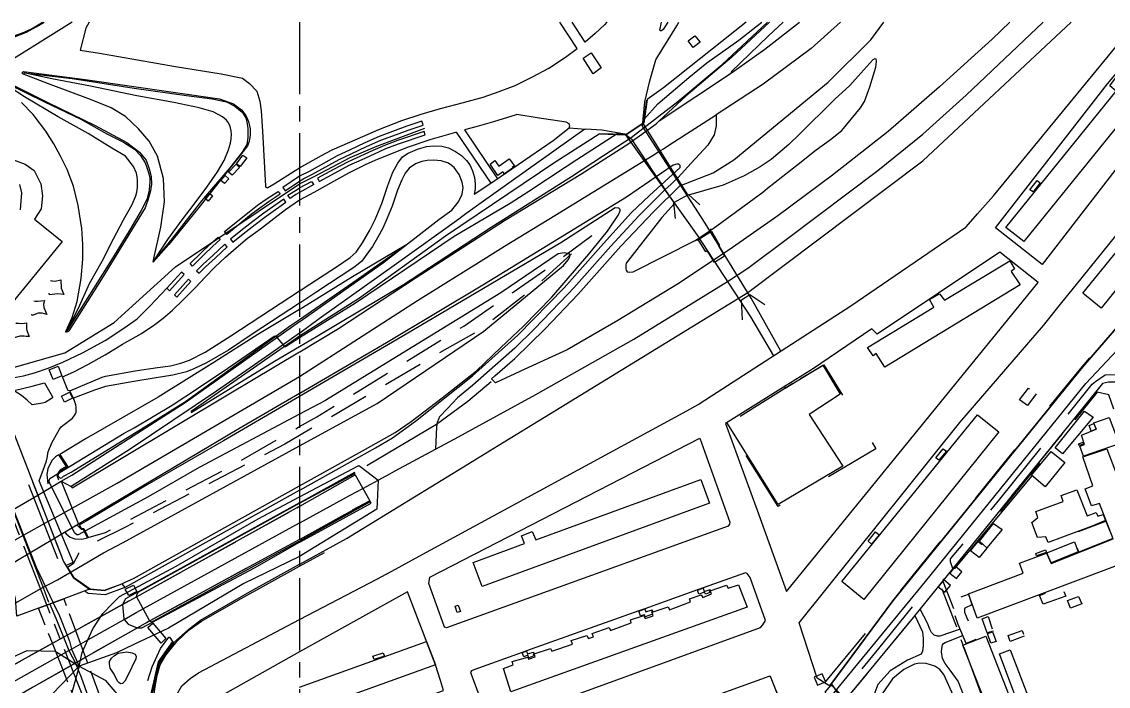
# Model space of a CAD drawing. Header units: millimetres. Extents: x 198785 to 203305, y 542885 to 545889.
# Drawn here: x 199872.5 to 200370.9, y 545580.9 to 545885.5 of the extents above; entities that cross this region are included whole.
import ezdxf

# ---------------------------------------------------------------- set-up
doc = ezdxf.new("R2010")
doc.units = ezdxf.units.MM
for name, pattern in [('FENCE_25K', [54.3, 28.7, -9.2, -16.4]), ('HIDDEN_BULD_25K', [28.8, 18.4, -10.4]), ('HIDDEN_EMBANKMENT_25K', [28.8, 18.4, -10.4]), ('HIDDEN_EMD_25K', [50.97, 33.12, -5.36, 7.13, -5.36]), ('HIDDEN_IN_25K', [56.5, 36.5, -20]), ('HIDDEN_RODWAY_25K', [28, 24, -4])]:
    doc.linetypes.add(name, pattern=pattern)
for name, color, linetype in [('A0013114', 253, 'Continuous'), ('A0013118', 253, 'Continuous'), ('A0023214', 253, 'Continuous'), ('A0033324', 253, 'Continuous'), ('A0033327', 253, 'Continuous'), ('A0043325', 253, 'Continuous'), ('A0053326', 253, 'Continuous'), ('A0073340', 253, 'Continuous'), ('A0093352', 253, 'Continuous'), ('B0014111', 253, 'Continuous'), ('B0014115', 253, 'Continuous'), ('B0014116', 253, 'Continuous'), ('B0014118', 253, 'Continuous'), ('B0024120', 253, 'Continuous'), ('B0024127', 253, 'Continuous'), ('C0052211', 253, 'Continuous'), ('C0052212', 253, 'Continuous'), ('C0076117', 253, 'Continuous'), ('C0523121', 253, 'Continuous'), ('F0017111', 253, 'Continuous'), ('F0037221', 253, 'Continuous'), ('F0037223', 253, 'Continuous'), ('F0047224', 253, 'Continuous'), ('F0047225', 253, 'Continuous'), ('G0018117', 253, 'Continuous')]:
    doc.layers.add(name, color=color, linetype=linetype)

msp = doc.modelspace()

# ---------------------------------------------------------------- linework, layer by layer
at = {"layer": 'A0013114'}
for points in [[(199795.88, 545885.31), (199828.89, 545799.52), (199879.85, 545668.5)], [(200000.01, 545636.83), (200021.49, 545648.64), (200045.14, 545663.11), (200075.12, 545681.46), (200091, 545691.18), (200115.12, 545705.94), (200205.51, 545761.4), (200285.78, 545821.77), (200353.92, 545885.31)], [(200000.01, 545734.2), (200017.86, 545744.83), (200053.03, 545767.98), (200094.01, 545794.32), (200128.94, 545815.59), (200151.05, 545829.66), (200163.45, 545838.66), (200164.9, 545840), (200198.14, 545862.11), (200213.3, 545872.92), (200229.32, 545885.31)], [(200325.67, 545885.31), (200317.64, 545877.48), (200293.42, 545855.56), (200269.86, 545835.12), (200244.37, 545815.13), (200219.36, 545796.53), (200197.04, 545780.86), (200173.34, 545765.22), (200145.95, 545748.55), (200122.66, 545735.14), (200103.25, 545726.27), (200089.9, 545719.91), (200087.92, 545721.71), (200089.59, 545723.15), (200098.71, 545731.12), (200112.55, 545744.75), (200127.71, 545760.53), (200147.27, 545782.55), (200162.38, 545798.5), (200174.33, 545810.26), (200189.6, 545816.14), (200199.16, 545822.15), (200242.44, 545857.72), (200261.97, 545877.19), (200267.86, 545885.31)], [(200443.87, 545830.55), (200431.25, 545814.87), (200401.71, 545778.43), (200397.49, 545773.22), (200374.71, 545745.12), (200358.98, 545727.18), (200323.4, 545683.3), (200272.11, 545619.96), (200243.6, 545581.69), (200242.75, 545581.24)], [(200000.01, 545670.74), (200027.15, 545685.84), (200034.76, 545690.22), (200042.65, 545694.75), (200053.18, 545702.34), (200079.33, 545723.11), (200100.03, 545741.85), (200121.25, 545763.43), (200139.35, 545783.83), (200152.2, 545798.06), (200160.4, 545805.85), (200174.56, 545818.6), (200174.48, 545819.52), (200173.94, 545820.18), (200172.98, 545820.21), (200171.35, 545819.67), (200149.89, 545805.01), (200084.83, 545765.18), (200039.86, 545738.31), (200000.01, 545715.11)], [(199879.85, 545668.5), (199890.67, 545674.81), (199895.15, 545672.43), (199895.72, 545671.76), (199966.87, 545714.49), (200000, 545734.2)], [(200000, 545734.2), (200000.01, 545734.2)], [(200371, 545720.22), (200368.3, 545719.62), (200332.72, 545675.74), (200281.39, 545612.36), (200250.33, 545574.81), (200249.74, 545572.69), (200253.35, 545563.23), (200254.25, 545560.87), (200256.17, 545555.85), (200266.14, 545529.72), (200292.35, 545458.7), (200295.53, 545450.68), (200305.68, 545445.87), (200306.41, 545445.66), (200355.5, 545464.63), (200362.59, 545470.49), (200363.57, 545471.62), (200366.22, 545477.53), (200366.87, 545478.97), (200369.57, 545485.36), (200371.12, 545489.03)], [(200000, 545715.11), (199972.13, 545698.86), (199887.57, 545648.65)], [(200000.01, 545715.11), (200000, 545715.11)], [(200000.01, 545663.39), (200025.51, 545677.78), (200025.14, 545678.85), (200000.01, 545664.95)], [(199857.18, 545655.29), (199879.85, 545668.5)], [(199879.85, 545668.5), (199887.57, 545648.65)], [(199887.57, 545648.65), (199891.71, 545638.01), (199896.13, 545630.68), (199903.69, 545625.33), (199910.46, 545624.78), (199918.41, 545627.75), (199919.81, 545626.15), (200000, 545670.74)], [(200000, 545670.74), (200000.01, 545670.74)], [(200000, 545664.95), (199920.1, 545620.88), (199918.82, 545618.41)], [(199918.82, 545618.41), (199925.2, 545621.93), (200000, 545663.39)], [(200000.01, 545664.95), (200000, 545664.95)], [(200000, 545663.39), (200000.01, 545663.39)], [(200000.01, 545646.85), (200032.74, 545664.76), (200032.15, 545665.93), (200000.01, 545648.19)], [(199887.57, 545648.65), (199864.9, 545635.19)], [(200000, 545648.19), (199931.24, 545610.86), (199925.68, 545607.7)], [(200000.01, 545648.19), (200000, 545648.19)], [(199925.68, 545607.7), (199927.63, 545607.71), (199979.31, 545635.2), (200000, 545646.85)], [(200000, 545646.85), (200000.01, 545646.85)], [(200000, 545378.73), (199987.89, 545414.53), (199969.15, 545461.59), (199940.11, 545535.36), (199933.36, 545552.97), (199931.52, 545564.38), (199932.72, 545578.11), (199935.66, 545591.58), (199942.18, 545600.85), (199948.99, 545606.86), (199954.49, 545611.17), (199977.32, 545624.37), (200000, 545636.83)], [(200000, 545636.83), (200000.01, 545636.83)], [(199730.27, 545514.76), (199733.45, 545515.86), (199855.82, 545583.59), (199861.46, 545586.7), (199918.82, 545618.41)], [(199918.82, 545618.41), (199919.29, 545611.82), (199919.52, 545611.54), (199921.34, 545609.33), (199925.55, 545607.7), (199925.68, 545607.7)], [(199925.68, 545607.7), (199866.89, 545574.28), (199861.77, 545571.37), (199837.19, 545557.57), (199743.01, 545505.65)]]:
    msp.add_lwpolyline(points, dxfattribs=at)
at = {"layer": 'A0013118'}
for points in [[(199863.83, 545877.13), (199865.57, 545877.48), (199868.52, 545878.17), (199874.77, 545880.69), (199879.12, 545883.17), (199882.77, 545885.31)], [(199903.39, 545885.31), (199902.01, 545882.55), (199899.3, 545872.39), (199908.25, 545870.99), (199943.06, 545864.99), (199963.97, 545861.65), (199973.72, 545859.52), (199977.04, 545857.11), (199980.36, 545853.63), (199981.79, 545849.04), (199982.34, 545844.59), (199983.01, 545835.23), (199984.32, 545810.1), (199984.43, 545809.7), (199984.74, 545809.42), (199985.03, 545809.36), (199985.46, 545809.44), (199988.32, 545811.11), (199997.89, 545817.28), (200000, 545818.48)], [(200000, 545611.41), (200035.71, 545630.11), (200043.95, 545634.58), (200054.75, 545640.45), (200177.55, 545707.15), (200182.82, 545710.01), (200188.87, 545713.92), (200252.83, 545755.21), (200305.53, 545791.26), (200305.7, 545791.46), (200310.9, 545797.36), (200318.24, 545805.69), (200382.92, 545884.38), (200383.8, 545885.45), (200385.66, 545884.03), (200386.69, 545885.31)], [(200000, 545818.48), (200009.98, 545824.15), (200014.97, 545826.67), (200026.58, 545831.82), (200036.35, 545836.07), (200046.85, 545840.17), (200055.79, 545843.15), (200064.58, 545845.7), (200075.12, 545848.4), (200084.1, 545850.9), (200091.49, 545853.45), (200098.92, 545856.27), (200106.8, 545860.16), (200114.29, 545864.25), (200121.98, 545869.24), (200127.25, 545873.22), (200119.33, 545885.31)], [(200131, 545876.15), (200124.92, 545885.31)], [(200140.87, 545885.31), (200139.83, 545884.08), (200135.54, 545880.01), (200131, 545876.15)], [(200220.77, 545734.51), (200207.14, 545758.76), (200185.96, 545793.06), (200157.21, 545837.66), (200158.33, 545848.76), (200160.61, 545858.42), (200163.4, 545868.05), (200164.28, 545869.54), (200172.94, 545883.63), (200173.91, 545885.31)], [(200215.56, 545885.31), (200198.23, 545869.16), (200177.3, 545851.43), (200164.9, 545840)], [(200165.9, 545881.29), (200165.4, 545881.32), (200165.2, 545881.57), (200166.01, 545885.31)], [(200168.92, 545885.31), (200166.76, 545881.92), (200165.9, 545881.29)], [(200221.79, 545885.31), (200214.98, 545879.04), (200197.84, 545862.43), (200198.14, 545862.11)], [(200340.62, 545774.22), (200319.16, 545791.06), (200370.55, 545857.01), (200388.8, 545878.74), (200396.61, 545872.31), (200400.37, 545869.2), (200408.77, 545862.28), (200340.62, 545774.22)], [(199932.85, 545775.23), (199933.1, 545777.01), (199936.4, 545791.23), (199938.02, 545802.85), (199937.6, 545813.67), (199934.76, 545823.77), (199930.99, 545830.71), (199926.03, 545836.31), (199920.08, 545842), (199913.49, 545846), (199904.13, 545849.75), (199884.81, 545857.04), (199872.87, 545861.65), (199872.85, 545862.3), (199873.32, 545862.65), (199901.59, 545858.94), (199963.17, 545850.06), (199969.62, 545847.81), (199973.28, 545845.12), (199975.34, 545842.5), (199976.56, 545839.79), (199977.26, 545836.3), (199977.27, 545833.44), (199976.87, 545830.61), (199976.12, 545828.61), (199975.66, 545828), (199953.76, 545800.31), (199940.06, 545783.43), (199932.85, 545775.23)], [(199858.05, 545861.53), (199884.45, 545848.46), (199906.24, 545837.86), (199920.72, 545830.03), (199926.49, 545825.75), (199929.63, 545821.94), (199931.01, 545818.05), (199931.86, 545814.45), (199931.99, 545811.03), (199931.58, 545807.89), (199930.43, 545803.74), (199929.67, 545801.51), (199929.17, 545800.21), (199909.16, 545767.45), (199894.09, 545743.86), (199893.65, 545743.36), (199893.11, 545743.17), (199892.73, 545743.11)], [(199892.73, 545743.11), (199892.72, 545743.48), (199895.73, 545749.9), (199897.89, 545757.28), (199899.81, 545767.72), (199900.53, 545776.57), (199900.6, 545783.35), (199900.15, 545790.66), (199898.46, 545801.24), (199896.26, 545810.03), (199893.42, 545817.75), (199890.31, 545823.78), (199887.24, 545829.43), (199883.55, 545835.27), (199877.81, 545842.94), (199872.36, 545848.51)], [(200242.75, 545581.24), (200237.32, 545584.65), (200229.04, 545609.98), (200302.78, 545701.78), (200341.22, 545746.3), (200349.64, 545756.71), (200356.34, 545764.99), (200423.32, 545847.81), (200443.87, 545830.55)], [(200123.65, 545836.8), (200123.85, 545837.78), (200123.54, 545838.59), (200122.24, 545839.4), (200108.89, 545841.35), (200099.65, 545842.94), (200099.34, 545842.83), (200088.95, 545839.53), (200081.41, 545837.42), (200075.61, 545835.96), (200090.69, 545813.47)], [(200000, 545762.09), (200000.02, 545762.1), (200001.11, 545762.81), (200017.84, 545773.68), (200023.21, 545777.39), (200025.95, 545779.89), (200028.85, 545784.13), (200032.18, 545789.9), (200034.62, 545794.83), (200037.74, 545802.13), (200040.46, 545810.42), (200042.75, 545816.57), (200044.97, 545820.69), (200047.24, 545823.5), (200049.7, 545825.26), (200054.04, 545827.11), (200058.14, 545828.28), (200061.33, 545828.61), (200065.28, 545828.44), (200068.22, 545827.62), (200071.47, 545826.05), (200074.21, 545824.1), (200076.53, 545821.92), (200078.01, 545819.86), (200079.28, 545817.11), (200080.21, 545814.03), (200080.56, 545811.23), (200080.44, 545808.87), (200080.1, 545806.49), (200089.47, 545812.64), (200116.31, 545831.02), (200123.65, 545836.8), (200131.28, 545836.29), (200130.41, 545835.95), (200083.26, 545802.46), (200077.27, 545798.21), (200076.16, 545797.35), (200074.45, 545796.04), (200072.96, 545794.9), (200044.47, 545774.47), (200008.91, 545749.35), (200000.02, 545742.69), (200000, 545742.68), (200000, 545742.68)], [(200000, 545803.76), (200000.02, 545803.77), (200006.73, 545807.29), (200014.29, 545811.61), (200022.62, 545816.22), (200030.15, 545820), (200034.69, 545822.02), (200049.4, 545827.96), (200059.93, 545831.54), (200071.57, 545834.9), (200071.86, 545834.86), (200087.63, 545811.43)], [(200217.46, 545732.38), (200206.91, 545750.16), (200182.43, 545787.57), (200169.63, 545805.64), (200167.72, 545808.5), (200166.08, 545810.96), (200163.73, 545814.47), (200158.6, 545822.15), (200152.76, 545830.9), (200152.5, 545831.3), (200149.09, 545833.98), (200138.62, 545835.83), (200131.28, 545836.29)], [(200000, 545748.04), (200000, 545748.04), (200000.02, 545748.05), (200038.46, 545775.1), (200063.91, 545794.77), (200069.78, 545799.02), (200072.93, 545802.87), (200074.52, 545806.41), (200074.99, 545809.5), (200074.6, 545811.99), (200073.17, 545815.45), (200070.9, 545818.63), (200068.34, 545820.58), (200064.96, 545821.75), (200061.6, 545822.02), (200058.49, 545821.87), (200056.06, 545821.41), (200053.09, 545820.3), (200050.22, 545818.34), (200048.47, 545816.09), (200046.8, 545813.03), (200044.94, 545808.32), (200042.44, 545801), (200040.21, 545795.44), (200038.11, 545790.9), (200035.78, 545786.39), (200033.35, 545782.46), (200030.86, 545778.86), (200028.48, 545775.77), (200026.83, 545774.34), (200024.87, 545772.78), (200007.9, 545761.65), (200000.01, 545756.5), (200000, 545756.5), (200000, 545756.49)], [(200000, 545818.48), (200000, 545818.48)], [(199894.52, 545716.31), (199893.85, 545716.38), (199893.61, 545716.6), (199891.3, 545722.69), (199896.39, 545725.04), (199902.86, 545728.43), (199910.78, 545732.73), (199918.82, 545737.61), (199927.49, 545742.61), (199933.51, 545746.64), (199937.45, 545749.66), (199941.64, 545753.27), (199946.5, 545757.96), (199952.25, 545763.58), (199956.63, 545768.45), (199961.14, 545773), (199965.94, 545777.59), (199970.89, 545781.77), (199976.14, 545786.23), (199982.05, 545790.58), (199988.11, 545795.34), (199993.55, 545799.34), (200000, 545803.76)], [(200321.15, 545779.77), (200264.93, 545742.3), (200262.46, 545744.67), (200235.24, 545726.21), (200221.91, 545717.97), (200195.37, 545701.3), (200209.77, 545661.58), (200217.13, 545641.26), (200223.25, 545624.37), (200338.73, 545765.91), (200321.15, 545779.77)], [(199859.41, 545721.02), (199861.4, 545721.16), (199866.67, 545721.91), (199873.28, 545723.23), (199878.32, 545724.51), (199884.66, 545726.71), (199891.42, 545729.46), (199900.47, 545733.64), (199910.79, 545739.34), (199919.43, 545745.04), (199925.55, 545749.31), (199931.29, 545755.16), (199939.1, 545763.32)], [(200000, 545756.49), (199978.2, 545742.28), (199967.36, 545735), (199957.24, 545729.05), (199951.45, 545726.35), (199948.06, 545724.97), (199941.85, 545723.54), (199933.29, 545722.1), (199923.98, 545720.49), (199910.96, 545718.31), (199905.92, 545716.57), (199896.24, 545712.85), (199894.52, 545716.31), (199909.46, 545722.48), (199911.03, 545722.94), (199924.49, 545725.51), (199934.74, 545727.03), (199940.79, 545727.71), (199945.47, 545728.95), (199949.41, 545730.36), (199956.65, 545733.98), (199968.4, 545741.42), (200000, 545762.09)], [(199890.67, 545674.81), (199895.57, 545677.67), (199947.49, 545710.91), (200000, 545748.04)], [(200000, 545742.68), (199986.77, 545733.37), (199961.86, 545716.13), (199922.27, 545689.52), (199895.15, 545672.43)], [(200222.21, 545718.16), (200222.68, 545717.56), (200239.93, 545728.07), (200247.85, 545714.76), (200233.63, 545705.44), (200249.17, 545681.7), (200219.43, 545664.26), (200196, 545701.7)], [(199877.28, 545709.84), (199875.06, 545712.04), (199872.42, 545714.1), (199869.06, 545716.35), (199869.14, 545716.51), (199877.35, 545718.38), (199882.92, 545719.98), (199886.62, 545713.47), (199886.62, 545713.09), (199886.22, 545712.74), (199883.34, 545710.93), (199882.12, 545710.6), (199877.28, 545709.84)], [(199892.74, 545636.3), (199896.16, 545637.72), (199880.54, 545675.07), (199883.03, 545681.58), (199883.82, 545684.19), (199884.28, 545686.19), (199884.51, 545687.49), (199884.59, 545688.26), (199886.4, 545692.5), (199889.82, 545698.77), (199890.61, 545699.72), (199891.31, 545700.32), (199895.8, 545703.81), (199896.72, 545704.95), (199897.18, 545705.74), (199897.43, 545706.58), (199897.57, 545707.26), (199897.57, 545708.65), (199897.32, 545709.92), (199896.93, 545711.28), (199896.24, 545712.85)], [(200067.41, 545607.67), (200066.65, 545607.91), (200066.23, 545608.4), (200059.2, 545628.04), (200059.67, 545630.95), (200183.55, 545694.55), (200197.29, 545656.07), (200197.21, 545655.16), (200196.59, 545654.23), (200067.41, 545607.67)], [(200299.81, 545635.1), (200300.44, 545634.82), (200335.92, 545677.4)], [(200204.45, 545632.86), (200185.04, 545625.94), (200182.43, 545625.01), (200158.31, 545616.42), (200155.5, 545615.42), (200104.07, 545597.09), (200102.1, 545596.38), (200079.86, 545588.46), (200078.8, 545587.92), (200078.32, 545587.21), (200080, 545582.74), (200086.53, 545565.4), (200086.88, 545564.47), (200087.43, 545563.53), (200088.02, 545562.9), (200211.37, 545607.84), (200212.5, 545609.02), (200213.68, 545611.04), (200206.6, 545630.67), (200205.28, 545632.57), (200204.45, 545632.86)], [(200294.93, 545629.08), (200299.87, 545616.5)], [(200000.01, 545555.2), (200066.01, 545578.91), (200064.6, 545583.45), (200062.37, 545590.68), (200058.13, 545601.4), (200057.04, 545604.23), (200049.42, 545624.16), (200000, 545596.59)], [(200282.1, 545613.24), (200285.66, 545605.88), (200286, 545602.77), (200286.02, 545599.57), (200285.74, 545596.93), (200285.03, 545595.53), (200278.73, 545592.79), (200270.79, 545588.01), (200265.16, 545581.66), (200262.41, 545574.39), (200259.3, 545561.81), (200254.72, 545559.64)], [(200302.94, 545607.01), (200293.64, 545603.81), (200292.58, 545603.8), (200291.08, 545604.34), (200289.76, 545605.57), (200288.97, 545607.11), (200288, 545609.82), (200284.53, 545616.24)], [(200000, 545416.66), (199996.61, 545415.51), (199981.92, 545458.63), (199978.84, 545466.99), (199960.74, 545516.15), (199952.83, 545537.77), (199942.88, 545564.99), (199941.75, 545570.6), (199942.09, 545572.67), (199942.53, 545574.27), (199943.63, 545577.11), (199945.93, 545581.01), (199949.72, 545584.47), (199953.56, 545587.08), (200000, 545611.41)], [(200000, 545611.41), (200000, 545611.41)], [(200311.81, 545558.17), (200301.96, 545583.27), (200298.39, 545588.33), (200296.05, 545591.33), (200294.82, 545593.6), (200294.33, 545596.7), (200294.48, 545598.17), (200294.89, 545599.94), (200295.27, 545600.55), (200296.14, 545600.97), (200304.16, 545604.07)], [(200000, 545596.59), (199953.43, 545570.6), (199952.3, 545565.31), (199960.81, 545542.57), (199961.6, 545541.72), (199962.23, 545541.62), (200000, 545555.2)], [(200000, 545596.59), (200000, 545596.59)], [(200334.91, 545558.61), (200320.91, 545595.74), (200325.87, 545597.52), (200343.56, 545551.43)], [(200284.34, 545591.51), (200282.01, 545590.96), (200277.04, 545588.51), (200271.84, 545584.3), (200267.23, 545577.44)], [(200299.83, 545576.5), (200295.39, 545586.25), (200293.67, 545588.5), (200291.32, 545590.04), (200289.36, 545590.77), (200287.3, 545591.38), (200284.34, 545591.51)], [(200221.84, 545570.34), (200220.68, 545573.51), (200216.01, 545585.39), (200215.24, 545585.4), (200151.79, 545562.41), (200142.56, 545559), (200140.49, 545558.66), (200120.71, 545551.66), (200119.62, 545549.48), (200104.41, 545543.78), (200098.11, 545547.82), (200096.77, 545548.29), (200095.65, 545548.32), (200094.82, 545547.85), (200094.08, 545545.94), (200097.84, 545536.17), (200101.53, 545536.28), (200108.82, 545515.47), (200119.07, 545486.19), (200120.4, 545485.25), (200135.99, 545490.98)]]:
    msp.add_lwpolyline(points, dxfattribs=at)
at = {"layer": 'A0023214'}
for points in [[(199781.7, 545885.31), (199791.89, 545859.57), (199829.77, 545762.4), (199863.13, 545675.9), (199873.38, 545650.1), (199879.2, 545635.44), (199886.98, 545619.12), (199889.85, 545613.11), (199893.32, 545604.31), (199894.38, 545601.49), (199895.36, 545597.95), (199898.86, 545590.06)], [(200062.3, 545689.57), (200072.8, 545695.27), (200075.89, 545696.95), (200090.48, 545704.87), (200108.33, 545714.57), (200153.27, 545740.01), (200196.18, 545766.36), (200205.51, 545772.58), (200223.82, 545786.06), (200265.2, 545817.31), (200285.78, 545833.9), (200305.75, 545851.81), (200341.09, 545885.31)], [(200248.11, 545885.31), (200234.54, 545873.19), (200212.6, 545856.87), (200198.51, 545847.74), (200190.96, 545842.85)], [(200000, 545722.88), (200054.09, 545757.72), (200084.53, 545776.66), (200094.01, 545782.56), (200117.02, 545796.61), (200158.6, 545822.15), (200161.66, 545824.03), (200164.71, 545825.91), (200166.84, 545827.21), (200169.84, 545829.16), (200175.28, 545832.69), (200190.96, 545842.85)], [(200190.96, 545842.85), (200191.08, 545837.77), (200190.11, 545833.68), (200187.22, 545828.83), (200179.62, 545820.62), (200173.61, 545814.14), (200172.75, 545813.31), (200170.24, 545810.88), (200167.72, 545808.5), (200163.91, 545804.92), (200155.62, 545796.48), (200142.74, 545782.55), (200125.77, 545763.43), (200123.12, 545760.69), (200107.57, 545744.6), (200098.71, 545735.89), (200079.33, 545718.7), (200072.42, 545713.05), (200067.8, 545708.14), (200064.03, 545704.14), (200063.82, 545703.64), (200063.02, 545701.7), (200062.73, 545699.72), (200062.3, 545689.57)], [(200291.77, 545433.01), (200288.14, 545442.65), (200286.09, 545448.11), (200251.56, 545539.82), (200246.2, 545553.53), (200244.64, 545557.53), (200243.97, 545559.61), (200243.88, 545559.88), (200242.23, 545565.02), (200242.17, 545565.76), (200242.06, 545566.97), (200241.65, 545571.57), (200244.13, 545576.53), (200245.8, 545578.66), (200247.56, 545580.9), (200287.03, 545628.91), (200311.23, 545658.72), (200360.58, 545719.62), (200404.11, 545765.91)], [(199546.98, 545446.96), (199575.46, 545465.54), (199690.82, 545540.78), (199766.28, 545587.27), (199850.32, 545637.28), (199850.57, 545637.42), (199861.67, 545643.6), (199862.96, 545644.31), (199873.38, 545650.1), (199873.38, 545650.11), (199884.58, 545656.33), (199887.66, 545658.04), (199895.67, 545662.5), (199916.3, 545673.96), (199936.95, 545686.04), (200000, 545722.88)], [(200036.04, 545675.33), (200039.7, 545677.32), (200040, 545677.48), (200043.85, 545679.56), (200062.3, 545689.57)], [(200000, 545667.63), (200027.11, 545682.1), (200028.14, 545681.32), (200036.04, 545675.33)], [(200036.04, 545675.33), (200035.53, 545665.19), (200035.37, 545662.02), (200000, 545640.38), (200000, 545640.37)], [(200000, 545655.79), (200000.02, 545655.8), (200023.24, 545668.39), (200029.01, 545671.52), (200032.66, 545673.5), (200036.04, 545675.33)], [(199898.86, 545590.06), (199900.31, 545596.38), (199902.92, 545602.2), (199905.15, 545607.19), (199909.71, 545614.3), (199914.39, 545619.01), (199917.36, 545621.98), (199943.38, 545635.87), (199980.9, 545657.69), (200000, 545667.63)], [(199721.31, 545500.97), (199729.25, 545505.39), (199737.19, 545509.81), (199747.37, 545515.47), (199807.32, 545549.3), (199867.54, 545582.29), (199890.55, 545595.24), (199894.16, 545597.27), (199895.36, 545597.95), (199902.92, 545602.2), (199919.52, 545611.54), (199925.39, 545614.87), (200000, 545655.79)], [(200000, 545640.37), (199974.41, 545627.95), (199939.78, 545607.58), (199923.98, 545600.05), (199915.98, 545596.23), (199898.86, 545590.06)], [(199885.37, 545618.52), (199888.17, 545612.16), (199891.63, 545603.38), (199894.16, 545597.27), (199897.19, 545591.5), (199897.4, 545590.97), (199898.08, 545589.27), (199898.42, 545588.44), (199899.79, 545585.02), (199908.42, 545560.86), (199957.38, 545433.76), (199965.29, 545413.28)], [(199721.31, 545500.97), (199728.96, 545516.86), (199740.23, 545523.06), (199858.89, 545589.88), (199865.17, 545592.79), (199874.97, 545597.34), (199887.9, 545596.89), (199890.55, 545595.24), (199897.4, 545590.97), (199898.86, 545590.06)], [(199898.86, 545590.06), (199898.08, 545589.27), (199886.57, 545577.48), (199873.82, 545569.67), (199872.02, 545568.57), (199833.75, 545550.72), (199795.8, 545529.6), (199745.78, 545501.92), (199745.55, 545501.9), (199732.43, 545500.9), (199721.31, 545500.97)], [(199898.86, 545590.06), (199898.42, 545588.44), (199894.31, 545573.58), (199894.31, 545558.98), (199899.1, 545546.24), (199906.82, 545525.71), (199942.75, 545431.81), (199944.11, 545429.38), (199951.78, 545415.7), (199965.29, 545413.28)], [(199898.86, 545590.06), (199910.83, 545583.61), (199919.61, 545573.23), (199920.84, 545569.77), (199932.73, 545536.33), (199955.83, 545477.34), (199967.89, 545444.15), (199970.11, 545437.32), (199974.46, 545423.87), (199965.29, 545413.28)]]:
    msp.add_lwpolyline(points, dxfattribs=at)
at = {"layer": 'A0033324', "linetype": 'HIDDEN_IN_25K', "flags": 128}
for points in [[(199903.69, 545625.33), (199910.46, 545624.78), (199918.41, 545627.75), (199919.81, 545626.15), (199910.74, 545622.75), (199902.98, 545623.38), (199894.63, 545629.29), (199889.91, 545637.12), (199827.02, 545798.8), (199793.74, 545885.31)], [(199795.88, 545885.31), (199828.89, 545799.52), (199891.71, 545638.01), (199896.13, 545630.68), (199903.69, 545625.33)], [(200388.62, 545731.31), (200378.09, 545718.67), (200375, 545720.19), (200371, 545720.22), (200368.3, 545719.62), (200332.72, 545675.74), (200299.56, 545634.79), (200298.48, 545637.9), (200298.47, 545638.43), (200298.57, 545639.27), (200321.1, 545666.68), (200344.51, 545695.73), (200363.54, 545719.27), (200365.03, 545720.62), (200369.43, 545723.62), (200374.48, 545723.74), (200378.75, 545724.94), (200385.91, 545733.53), (200403.75, 545755.54), (200409.09, 545762.13), (200410.84, 545762.51), (200413.09, 545761.51), (200388.62, 545731.31)], [(200306.41, 545445.66), (200300.9, 545444.3), (200290.88, 545448.84), (200271.99, 545499.43), (200270.07, 545504.53), (200245.07, 545570.91), (200245.55, 545573.36), (200245.85, 545573.85), (200265.6, 545598.16), (200291.07, 545629.58), (200291.64, 545630.05), (200292.12, 545630.17), (200295.64, 545629.96), (200281.39, 545612.36), (200250.33, 545574.81), (200249.74, 545572.69), (200266.14, 545529.72), (200292.35, 545458.7), (200295.53, 545450.68), (200305.68, 545445.87), (200306.41, 545445.66)], [(200000, 545371.06), (199989.88, 545399.39), (199963.75, 545468.54), (199939.51, 545529.12), (199930.98, 545551.47), (199928.35, 545559.04), (199927.79, 545563.47), (199927.76, 545573.6), (199929.48, 545580.62), (199932.35, 545589.83), (199936.12, 545598.22), (199940.01, 545603.32), (199940.31, 545603.36), (199942.18, 545600.85), (199935.66, 545591.58), (199932.72, 545578.11), (199931.52, 545564.38), (199933.36, 545552.97), (199940.11, 545535.36), (199969.15, 545461.59), (200000, 545378.73)], [(200258.39, 545499.51), (200256.59, 545497.85), (200247.42, 545522.69), (200236.51, 545551.28), (200233.54, 545558.89), (200222.44, 545569.22), (200221.84, 545570.34), (200220.68, 545573.51), (200216.01, 545585.39), (200217.7, 545585.9), (200217.94, 545585.77), (200218.33, 545585.39), (200223.6, 545570.63), (200235.42, 545559.07), (200258.57, 545501.02), (200258.63, 545500.24), (200258.39, 545499.51)]]:
    msp.add_lwpolyline(points, dxfattribs=at)
at = {"layer": 'A0033327'}
for points in [[(200000, 545811.12), (200000, 545811.12), (200007, 545814.63), (200023.2, 545823.2), (200035.35, 545828.42), (200057.39, 545836.66)], [(199861.62, 545725.05), (199892.26, 545733.74), (199914.95, 545747.54), (199943.13, 545773.05), (200000, 545811.12)], [(199941.74, 545601.45), (199935.15, 545592), (199931.56, 545576.84), (199930.58, 545564.74), (199932.83, 545552.48), (199942.45, 545527.41), (199970.04, 545457.34), (200000, 545376.81)]]:
    msp.add_lwpolyline(points, dxfattribs=at)
at = {"layer": 'A0043325'}
for points in [[(200138.26, 545864.37), (200134.55, 545861.53), (200129.99, 545868.69), (200133.66, 545871.22), (200138.26, 545864.37)], [(199890.96, 545723.13), (199886.96, 545721.53), (199885.19, 545725.94), (199889.18, 545727.55), (199890.96, 545723.13)], [(199895.83, 545712.94), (199892.18, 545711.1), (199890.79, 545713.86), (199894.43, 545715.7), (199895.83, 545712.94)], [(199925.33, 545624.38), (199921.61, 545622.41), (199919.95, 545625.32), (199923.86, 545627.27), (199925.33, 545624.38)], [(199938.57, 545602.84), (199936.46, 545600.56), (199930.32, 545607.79), (199932.72, 545609.8), (199938.57, 545602.84)], [(200248.42, 545575.27), (200245.3, 545571.71), (200241.05, 545578.15), (200243.84, 545581.45), (200244.02, 545581.66), (200244.95, 545580.31), (200248.42, 545575.27)]]:
    msp.add_lwpolyline(points, dxfattribs=at)
at = {"layer": 'A0053326'}
for points in [[(200388.62, 545731.31), (200378.09, 545718.67), (200375, 545720.19), (200371, 545720.22), (200368.3, 545719.62), (200332.72, 545675.74), (200281.39, 545612.36), (200250.33, 545574.81), (200244.95, 545580.31), (200243.84, 545581.45), (200243.6, 545581.69), (200272.11, 545619.96), (200323.4, 545683.3), (200358.98, 545727.18), (200374.71, 545745.12), (200431.25, 545814.87), (200443.87, 545830.55), (200449.66, 545837.81), (200451.97, 545837.9), (200457.35, 545844.23), (200461.63, 545849.5), (200468.62, 545858.1), (200490.71, 545885.31)], [(199918.81, 545582.11), (199918.02, 545581.95), (199917.29, 545582.43), (199916.63, 545583.12), (199916.05, 545584.12), (199914.87, 545586.43), (199913.08, 545589.16), (199912.78, 545590.95), (199912.8, 545592.18), (199913.74, 545593.69), (199915.01, 545594.92), (199916.75, 545596), (199920.79, 545596.62), (199923.23, 545596.26), (199924.59, 545595.53), (199924.98, 545594.47), (199924.83, 545593.46), (199921, 545585.57), (199919.88, 545583.21), (199918.81, 545582.11)]]:
    msp.add_lwpolyline(points, dxfattribs=at)
at = {"layer": 'A0073340'}
for points in [[(199880.23, 545616.61), (199870.32, 545612.93), (199869.66, 545621.04), (199868.43, 545626.02), (199864.9, 545635.19), (199857.18, 545655.29), (199768.73, 545885.31)], [(199795.88, 545885.31), (199828.89, 545799.52), (199879.85, 545668.5), (199887.57, 545648.65), (199891.71, 545638.01), (199896.13, 545630.68), (199903.69, 545625.33), (199891.85, 545620.93), (199880.23, 545616.61)], [(199864.9, 545635.19), (199853.71, 545628.55), (199845.88, 545648.7), (199857.18, 545655.29), (199879.85, 545668.5), (199890.67, 545674.81), (199898.63, 545655.22), (199887.57, 545648.65), (199864.9, 545635.19)]]:
    msp.add_lwpolyline(points, dxfattribs=at)
at = {"layer": 'A0093352', "linetype": 'HIDDEN_RODWAY_25K', "flags": 128}
for points in [[(200000, 545663.39), (200000.01, 545663.39), (200025.51, 545677.78), (200032.15, 545665.93), (200000.01, 545648.2), (200000, 545648.19)], [(200000, 545648.19), (199931.24, 545610.86), (199901.79, 545594.12), (199891.51, 545588.28), (199861.77, 545571.37), (199837.19, 545557.57), (199743.03, 545505.66), (199730.27, 545514.76), (199733.45, 545515.86), (199855.82, 545583.59), (199886.6, 545600.6), (199897.22, 545606.47), (199925.2, 545621.93), (200000, 545663.39)], [(199957.38, 545433.76), (199950.45, 545432.3), (199913.4, 545527.28), (199904.9, 545554.61), (199891.51, 545588.28), (199886.6, 545600.6), (199880.23, 545616.61), (199891.85, 545620.93), (199897.22, 545606.47), (199901.79, 545594.12), (199915.09, 545558.25), (199925.29, 545531.78), (199964.63, 545435.28), (199957.38, 545433.76)]]:
    msp.add_lwpolyline(points, dxfattribs=at)
at = {"layer": 'B0014111'}
for points in [[(200098.5, 545819.43), (200097.45, 545818.66), (200097.68, 545818.29), (200093.91, 545815.75), (200093.23, 545816.62), (200090.91, 545815.02), (200087.31, 545820.24), (200089.57, 545821.8), (200091.34, 545819.31), (200096.11, 545822.69), (200098.5, 545819.43)], [(200363.9, 545704.22), (200349.92, 545687.4), (200346.58, 545690.19), (200360.03, 545706.89), (200363.9, 545704.22)], [(200375.81, 545691.95), (200359.46, 545686.36), (200357.79, 545690.9), (200359.99, 545691.76), (200358.54, 545695.94), (200365.29, 545698.69), (200364.18, 545701.58), (200371.36, 545704.1), (200375.81, 545691.95)], [(200370.17, 545689.75), (200384.81, 545651.63), (200382.98, 545650.95), (200386.79, 545640.69), (200310.77, 545612.05), (200306.8, 545623.21), (200331.87, 545632.66), (200330.21, 545637.24), (200342.56, 545641.92), (200344.66, 545637.19), (200373.11, 545648.51), (200366.92, 545664.63), (200363.25, 545663.64), (200360.27, 545671.44), (200363.75, 545672.79), (200359.15, 545686.03), (200370.17, 545689.75)], [(200350.94, 545683.43), (200341.93, 545672.28), (200335.66, 545677.61), (200344.65, 545688.49), (200350.94, 545683.43)], [(200356.53, 545670.93), (200361.24, 545658.95), (200365.31, 545660.55), (200366.08, 545658.8), (200368.47, 545659.57), (200369.53, 545656.89), (200363.05, 545654.15), (200343.24, 545646.74), (200342.28, 545649.31), (200338.38, 545649.09), (200335.74, 545655.88), (200338.61, 545658.28), (200337.69, 545660.94), (200350.12, 545665.63), (200349.2, 545668.24), (200356.53, 545670.93)], [(200322.27, 545652.77), (200315.25, 545644.26), (200311.85, 545647.33), (200318.31, 545655.51), (200322.27, 545652.77)], [(200357.11, 545642.43), (200344.73, 545637.49), (200342.73, 545641.98), (200355.42, 545647.06), (200357.11, 545642.43)], [(200334.48, 545553.45), (200324.05, 545549.35), (200304.23, 545599.76), (200314.67, 545603.86), (200334.48, 545553.45)]]:
    msp.add_lwpolyline(points, dxfattribs=at)
at = {"layer": 'B0014115'}
for points in [[(200398.67, 545866.78), (200332.19, 545784.66), (200323.86, 545791.22), (200374.56, 545853.63), (200371.56, 545856.03), (200374.69, 545860.18), (200377.88, 545857.68), (200390.71, 545873.26), (200398.67, 545866.78)], [(200433.73, 545836.02), (200367.59, 545754.24), (200359.28, 545761.03), (200425.53, 545842.54), (200433.73, 545836.02)], [(200330.49, 545764.89), (200268.36, 545727.07), (200264.42, 545733.42), (200262.97, 545732.32), (200260.49, 545736.1), (200290.9, 545754.65), (200288.87, 545758.12), (200293.52, 545760.76), (200295.8, 545757.77), (200325.74, 545775.87), (200327.86, 545772.13), (200326.41, 545771.04), (200330.49, 545764.89)], [(200320.72, 545697.46), (200258.83, 545620.59), (200248.62, 545628.83), (200310.87, 545705.36), (200320.72, 545697.46)], [(200188.03, 545664.76), (200083.65, 545626.57), (200079.66, 545637.58), (200103.19, 545646.3), (200101.76, 545649.88), (200106.66, 545651.81), (200108.31, 545647.95), (200184.06, 545675.64), (200188.03, 545664.76)], [(200201.31, 545627.41), (200205.31, 545617.13), (200096.89, 545578.39), (200093.43, 545589.06), (200098, 545590.71), (200097.53, 545592.22), (200104.6, 545594.29), (200105.02, 545593.34), (200107.96, 545594.43), (200107.6, 545595.7), (200115.07, 545598.19), (200115.71, 545596.9), (200125.09, 545600.24), (200124.59, 545601.78), (200131.72, 545604.19), (200132.41, 545602.81), (200134.71, 545603.61), (200134.19, 545605.12), (200141.99, 545607.8), (200142.5, 545606.5), (200152.08, 545610), (200151.69, 545611.36), (200157.9, 545613.37), (200158.5, 545611.94), (200162.16, 545613.21), (200161.63, 545614.88), (200169, 545617.36), (200169.61, 545615.85), (200179.23, 545619.56), (200178.74, 545620.99), (200184.15, 545622.8), (200184.86, 545621.53), (200188.95, 545623.19), (200188.3, 545624.6), (200195.81, 545627.18), (200196.55, 545625.84), (200201.31, 545627.41)], [(200000, 545580.52), (200058.13, 545601.39), (200062.37, 545590.68), (200000, 545568.27)]]:
    msp.add_lwpolyline(points, dxfattribs=at)
at = {"layer": 'B0014116', "linetype": 'HIDDEN_BULD_25K', "flags": 128}
for points in [[(200183.67, 545876.02), (200180.43, 545873.59), (200178.25, 545876.71), (200181.3, 545878.93), (200183.67, 545876.02)], [(200339.64, 545811.62), (200336.37, 545807.5), (200334.94, 545808.42), (200338.24, 545812.71), (200339.64, 545811.62)], [(199886.62, 545766.65), (199887.9, 545766.57), (199890.54, 545767.19), (199890.59, 545763.36), (199891.88, 545760.5), (199888.99, 545760.81), (199885.23, 545760.29), (199884.73, 545763.85), (199882.76, 545767.85), (199886.35, 545766.67), (199886.62, 545766.65)], [(199878.91, 545757.39), (199879.88, 545757.36), (199882.92, 545757.73), (199882.53, 545755.95), (199882.62, 545754.49), (199884.04, 545751.26), (199881.88, 545751.9), (199880, 545751.9), (199877.28, 545750.87), (199877.15, 545751.79), (199877.35, 545753.18), (199877.04, 545754.48), (199875.08, 545758.23), (199878.91, 545757.39)], [(199870.98, 545747.29), (199872.51, 545747.19), (199873.77, 545747.37), (199874.72, 545747.38), (199874.75, 545744.68), (199874.9, 545743.87), (199875.95, 545741.17), (199874.64, 545741.18), (199873.72, 545741.4), (199871.71, 545741.37), (199869.12, 545740.57), (199869.14, 545742.01), (199868.91, 545744.62), (199868.27, 545746.08), (199866.77, 545748.4), (199869.91, 545747.36), (199870.98, 545747.29)], [(200337.86, 545714.94), (200333.83, 545709.6), (200330.19, 545712.13), (200334.33, 545717.54), (200337.86, 545714.94)], [(200365.26, 545698.7), (200363.09, 545697.8), (200362.04, 545700.42), (200364.25, 545701.3), (200365.26, 545698.7)], [(200359.66, 545691.99), (200357.65, 545691.24), (200357.28, 545692), (200359.39, 545692.71), (200359.66, 545691.99)], [(200296.61, 545688.64), (200293.22, 545684.45), (200291.86, 545685.55), (200295.18, 545689.76), (200296.61, 545688.64)], [(200372.93, 545648.58), (200357.43, 545642.4), (200354.19, 545650.62), (200369.76, 545656.62), (200372.93, 545648.58)], [(200265.85, 545650.32), (200262.34, 545646.04), (200260.71, 545647.38), (200264.19, 545651.6), (200265.85, 545650.32)], [(200315.13, 545644.19), (200311.59, 545639.86), (200307.71, 545642.88), (200311.27, 545647.19), (200315.13, 545644.19)], [(200342.51, 545642.24), (200337.98, 545640.66), (200337.63, 545641.7), (200342.11, 545643.34), (200342.51, 545642.24)], [(200185.03, 545625.87), (200185.55, 545624.38), (200188.3, 545625.21), (200188.46, 545624.91), (200187.87, 545624.66), (200188.21, 545623.79), (200186.11, 545623.04), (200185.71, 545624.04), (200183.1, 545623.11), (200182.43, 545624.98), (200185.03, 545625.87)], [(200310.06, 545602.34), (200305.68, 545600.42), (200302.04, 545609.18), (200300.37, 545613.99), (200299.95, 545615.71), (200299.91, 545617.39), (200300.29, 545618.98), (200300.99, 545620.15), (200301.83, 545620.99), (200303.45, 545621.83), (200306.7, 545623.04), (200308.33, 545618.23), (200305.12, 545616.74), (200304.87, 545616.23), (200304.87, 545614.78), (200306.04, 545612.26), (200310.06, 545602.34)], [(200351.47, 545622.13), (200341.08, 545618.43), (200339.37, 545622.54), (200349.63, 545626.49), (200351.47, 545622.13)], [(200073.77, 545615.18), (200072.32, 545614.63), (200071.29, 545617.58), (200072.75, 545618.1), (200073.77, 545615.18)], [(200358.7, 545618.66), (200353.5, 545616.67), (200352.15, 545620.19), (200357.16, 545622.01), (200358.7, 545618.66)], [(200158.31, 545616.32), (200158.84, 545615), (200161.64, 545615.96), (200161.87, 545615.23), (200161.37, 545615.07), (200161.81, 545613.9), (200158.48, 545612.75), (200158.13, 545613.67), (200156.26, 545613.09), (200155.55, 545615.36), (200158.31, 545616.32)], [(200318.04, 545606.19), (200315.38, 545605.35), (200313.08, 545611.74), (200315.75, 545612.82), (200318.04, 545606.19)], [(200319.48, 545601.38), (200317.01, 545600.59), (200315.54, 545605.11), (200317.74, 545605.89), (200319.48, 545601.38)], [(200332.37, 545603.86), (200325.86, 545601.44), (200324.99, 545604.07), (200331.34, 545606.47), (200332.37, 545603.86)], [(200038.93, 545594.73), (200034.25, 545593.07), (200033.55, 545594.67), (200038.31, 545596.27), (200038.93, 545594.73)], [(200104.09, 545597.02), (200104.56, 545595.81), (200107.21, 545596.58), (200107.39, 545595.87), (200107.09, 545595.76), (200107.4, 545594.81), (200105.04, 545593.93), (200104.68, 545595.07), (200102.75, 545594.44), (200102.13, 545596.32), (200104.09, 545597.02)]]:
    msp.add_lwpolyline(points, dxfattribs=at)
at = {"layer": 'B0014118', "linetype": 'HIDDEN_BULD_25K', "flags": 128}
for points in [[(199975.85, 545823.13), (199972.72, 545819.11), (199970.98, 545820.36), (199973.91, 545824.34), (199975.85, 545823.13)], [(199972.4, 545818.69), (199969.08, 545815.06), (199967.44, 545816.56), (199970.82, 545820.15), (199972.4, 545818.69)], [(199967.51, 545813.39), (199965.53, 545811.24), (199963.86, 545812.72), (199965.89, 545814.93), (199967.51, 545813.39)], [(199959.99, 545805.71), (199957.97, 545803.27), (199956.88, 545804.21), (199958.82, 545806.69), (199959.99, 545805.71)]]:
    msp.add_lwpolyline(points, dxfattribs=at)
at = {"layer": 'B0024120', "linetype": 'FENCE_25K', "flags": 128}
for points in [[(200241.14, 545583.06), (200241.35, 545583.09), (200271.96, 545620.09), (200323.24, 545683.43), (200358.83, 545727.31), (200374.56, 545745.25), (200431.09, 545815), (200442.03, 545828.67)], [(200229.76, 545721.99), (200240.36, 545728.27), (200264.31, 545689.75), (200237.45, 545673.92), (200219.42, 545663.3), (200195.7, 545701.2), (200199.56, 545703.27)], [(200201.97, 545704.74), (200226.26, 545719.86)], [(200373.35, 545707.95), (200371.11, 545714.5), (200365.74, 545715.68), (200300.8, 545635.79)], [(200301.37, 545607.98), (200294.91, 545624.85), (200294.66, 545625.51)], [(200304.25, 545599.77), (200303.37, 545602.17)], [(200304.62, 545598.76), (200334.79, 545516.82), (200393.7, 545540.37)]]:
    msp.add_lwpolyline(points, dxfattribs=at)
at = {"layer": 'B0024127'}
for points in [[(200298.14, 545632.77), (200301.27, 545630.27), (200303.76, 545633.4), (200300.63, 545635.9), (200298.14, 545632.77)], [(200292.9, 545626.51), (200294.91, 545624.85), (200295.98, 545623.96), (200298.54, 545627.04), (200295.46, 545629.59), (200292.9, 545626.51)], [(200235.93, 545585.09), (200237.5, 545581.41), (200241.18, 545582.97), (200241.14, 545583.06), (200239.62, 545586.65), (200235.93, 545585.09)]]:
    msp.add_lwpolyline(points, dxfattribs=at)
at = {"layer": 'C0052211'}
for points in [[(200000, 545736.66), (200007.71, 545741.22), (200047.24, 545764.68), (200087.8, 545791.37), (200124.72, 545814.5), (200139.36, 545824.08), (200152.11, 545832.43), (200173.41, 545848.9), (200193.81, 545865.79), (200214.54, 545885.31)], [(200000, 545748.91), (200024.36, 545765.97), (200048.71, 545783.02)], [(199890.14, 545676.32), (199890.94, 545676.41), (199891.76, 545677.12), (199895.17, 545678.95), (199928.24, 545699.25), (199947.59, 545711.47), (199995.82, 545746.16), (200000, 545748.91)], [(200000, 545748.91), (200000, 545748.91)], [(199950.32, 545706.37), (199988.51, 545729.87), (200000, 545736.66)], [(200000, 545736.66), (200000, 545736.66)]]:
    msp.add_lwpolyline(points, dxfattribs=at)
at = {"layer": 'C0052212'}
for points in [[(200204.84, 545885.31), (200166.86, 545855.2), (200159.32, 545849.74), (200157.79, 545838.95), (200149.58, 545833.44), (200137.32, 545833.91), (200137.3, 545833.91), (200117.04, 545820.94), (200066.93, 545787.24), (200027.49, 545758.79), (200000, 545741.37)], [(200048.71, 545783.02), (200024.24, 545768.5), (200001.26, 545754.26), (200000, 545753.52)], [(200000, 545753.52), (199980.83, 545742.16), (199961.14, 545729.54), (199935.17, 545713.42), (199902.14, 545694.4), (199890.02, 545687.16), (199893.61, 545681.47), (199893.58, 545681.35), (199890.2, 545679.46), (199889.42, 545678.31), (199889.16, 545677.25), (199890.14, 545676.32)], [(200000, 545753.52), (200000, 545753.52)], [(200000, 545741.37), (199950.18, 545706.77), (199950.32, 545706.37)]]:
    msp.add_lwpolyline(points, dxfattribs=at)
at = {"layer": 'C0076117'}
for points in [[(199804.67, 545885.31), (199804.7, 545884.97), (199813.96, 545884.7), (199817.1, 545884.56), (199819.1, 545884.44), (199820.36, 545884.27), (199822.07, 545883.91), (199823.27, 545883.6), (199830.74, 545881.55), (199836.01, 545879.7), (199841.55, 545877.65), (199844.24, 545876.87), (199846.22, 545876.66), (199849.18, 545876.54), (199854.17, 545876.53), (199856.78, 545876.65), (199858.53, 545876.78), (199860.59, 545877.07), (199865.12, 545877.82), (199868.54, 545878.82), (199872.92, 545880.33), (199877.08, 545882.14), (199880.85, 545884.53), (199882.01, 545885.31)], [(200159.11, 545849.58), (200157.57, 545838.98), (200149.82, 545833.74), (200137.53, 545834.06)], [(199868.33, 545822.36), (199874.06, 545820.19), (199878.17, 545817.2), (199881.35, 545811.12), (199882.13, 545805.7), (199881.47, 545799.66), (199878.39, 545794.98), (199891.12, 545784.76), (199830.26, 545710.43)], [(199871.92, 545799.17), (199872.58, 545807.02), (199871.61, 545810.93)], [(200172.32, 545795.29), (200171.59, 545802.53), (200178.34, 545806.32), (200183.57, 545801.49)], [(200181.66, 545785.69), (200182.12, 545785.38), (200188.47, 545789.43), (200188.56, 545790.5)], [(200190.27, 545775.08), (200186.85, 545780.59), (200186.22, 545780.03), (200182.85, 545785.7), (200188.97, 545789.46), (200192.5, 545783.07), (200192.08, 545782.67), (200194.93, 545778.04), (200190.27, 545775.08)], [(200203.12, 545748.88), (200202.65, 545758.05), (200206.44, 545760.42), (200213.29, 545755.93)], [(200000, 545635.98), (200011.33, 545642.24)], [(200000, 545385.86), (199939.39, 545538.19), (199933.99, 545553.47), (199932.57, 545562.05), (199932.5, 545570.91), (199933.52, 545579.76), (199934.7, 545585.85), (199936.08, 545590.75), (199938.69, 545595.08), (199943.78, 545601.61), (199949.29, 545606.72), (199954.94, 545610.73), (199971.84, 545620.38), (200000, 545635.98)]]:
    msp.add_lwpolyline(points, dxfattribs=at)
at = {"layer": 'C0523121'}
for points in [[(199782.55, 545885.31), (199796.84, 545846.79), (199811.18, 545810.27), (199826.03, 545771.92), (199853.47, 545700.75), (199867.25, 545664.9), (199882.08, 545626.92), (199884.86, 545619.35)], [(200000, 545812.4), (200001.9, 545813.66), (200005.54, 545815.44), (200018.05, 545822.28), (200023.7, 545824.94), (200030.59, 545828.21), (200037.23, 545831.11), (200044.39, 545833.84), (200049.76, 545835.8), (200056.63, 545838.07), (200056.43, 545838.66), (200056.05, 545839.81), (200049.16, 545837.53), (200043.75, 545835.56), (200036.54, 545832.81), (200029.83, 545829.88), (200022.92, 545826.59), (200017.22, 545823.92), (200004.63, 545817.03), (200000, 545814.67), (200000, 545814.66)], [(200057.11, 545835.21), (200044.86, 545831.01), (200038.93, 545828.79), (200033.61, 545826.44), (200027.95, 545823.83), (200022, 545821.12), (200015.52, 545817.68), (200008.18, 545813.69), (200008.89, 545812.37), (200008.95, 545812.26), (200016.29, 545816.25), (200022.72, 545819.66), (200028.63, 545822.35), (200034.28, 545824.96), (200039.55, 545827.28), (200045.41, 545829.48), (200057.64, 545833.67), (200057.11, 545835.21)], [(200000, 545814.66), (199992.32, 545809.46), (199993.3, 545807.92), (200000, 545812.4)], [(200000, 545809.36), (200000, 545809.36), (200005.51, 545812.3), (200006.25, 545811.09), (200006.44, 545810.79), (200000, 545807.17)], [(199965.54, 545789.26), (199976.82, 545798.33), (199980.74, 545801.32), (199985.12, 545804.37), (199990.12, 545807.68), (199991.01, 545806.35), (199986.02, 545803.05), (199981.68, 545800.03), (199977.81, 545797.07), (199966.55, 545788.01), (199965.54, 545789.26)], [(200000, 545807.17), (199998.31, 545806.22), (199995.6, 545804.41), (199994.65, 545805.91), (199998.85, 545808.57), (200000, 545809.36)], [(199992.7, 545804.2), (199983.57, 545797.71), (199978.54, 545793.91), (199973.04, 545789.6), (199968.3, 545785.74), (199969.36, 545784.44), (199974.1, 545788.29), (199979.56, 545792.58), (199984.57, 545796.35), (199993.67, 545802.83), (199992.7, 545804.2)], [(199949.71, 545774.6), (199955.02, 545779.7), (199959, 545783.57), (199962.57, 545786.76), (199963.61, 545785.59), (199960.07, 545782.43), (199956.1, 545778.58), (199950.79, 545773.47), (199949.71, 545774.6)], [(199965.62, 545783.5), (199960.23, 545778.36), (199955.75, 545774.29), (199952.74, 545771.31), (199953.87, 545770.17), (199956.86, 545773.12), (199961.33, 545777.19), (199966.73, 545782.33), (199965.62, 545783.5)], [(199945.88, 545770.67), (199939.1, 545763.32), (199940.33, 545762.19), (199947.11, 545769.53), (199945.88, 545770.67)], [(199942.55, 545760.33), (199946.38, 545764.56), (199948.96, 545767.47), (199950.14, 545766.42), (199947.55, 545763.51), (199943.71, 545759.28), (199942.55, 545760.33)], [(200030.79, 545682.05), (200062.84, 545701.08), (200077.17, 545711.56), (200087.86, 545720.59)]]:
    msp.add_lwpolyline(points, dxfattribs=at)
at = {"layer": 'F0017111', "elevation": 10}
for points in [[(200000, 545740.74), (200025.6, 545756.69), (200070.83, 545787.22), (200096.56, 545802.36), (200105.14, 545807.73), (200121.74, 545818.77), (200127.19, 545822.33), (200145.57, 545834.25), (200149.46, 545833.63), (200171.91, 545802.15), (200166.13, 545795.77), (200149.83, 545774.81), (200149.56, 545773.86), (200149.56, 545772.23), (200149.69, 545771.55), (200150.24, 545770.87), (200151.46, 545770.6), (200152.96, 545770.87), (200181.39, 545785.14), (200189.69, 545790.71), (200212.4, 545807.38), (200214.51, 545809.18), (200228.68, 545820.11), (200236.93, 545826.78), (200243.45, 545831.49), (200248.66, 545835.64), (200257.28, 545846.04), (200259.09, 545848.96), (200261.57, 545855.56), (200264.26, 545864.62), (200264.5, 545867.45), (200264.35, 545868.26), (200263.88, 545868.41), (200262.88, 545868.06), (200257.35, 545861.9), (200252.28, 545856.21), (200245.45, 545849.97), (200240.27, 545844.77), (200234.02, 545838.73), (200229.24, 545833.95), (200224.35, 545829.21), (200216.19, 545822.31), (200211.19, 545818.89), (200203.95, 545814.78), (200194.19, 545810.6), (200192.11, 545809.95), (200178.29, 545805.93), (200178.05, 545806.16), (200157.38, 545839.09), (200157.97, 545840.86), (200164.29, 545847.89), (200178.45, 545859.87), (200186.78, 545866.6), (200201.42, 545877), (200210.02, 545883.66), (200211.93, 545885.31)], [(200000, 545691.09), (200035.53, 545710.52), (200084.45, 545743.58), (200121.02, 545773.67), (200123.17, 545776.36), (200123.98, 545777.7), (200123.71, 545779.05), (200121.29, 545779.58), (200118.6, 545779.05), (200092.27, 545761.13), (200011.56, 545711.71), (200000, 545705.59)], [(200000, 545705.59), (199953.95, 545681.19), (199930.5, 545667.73), (199898.41, 545650.22), (199897.84, 545650.22), (199896.79, 545651.17), (199885.19, 545674.56), (199885.1, 545675.22), (199885.38, 545676.08), (199919.47, 545696.82), (199924.09, 545699.25), (199941.57, 545709.76), (199953.67, 545717.72), (199967.09, 545726.73), (199988.24, 545741.4), (199988.95, 545741.52), (199992.99, 545736.66), (199993.46, 545736.66), (200000, 545740.74)], [(199862.15, 545614.83), (199881.23, 545625.65), (199888.88, 545629.6), (199909.97, 545642.02), (199919.03, 545646.8), (200000, 545691.09)]]:
    msp.add_lwpolyline(points, dxfattribs=at)
at = {"layer": 'F0037221'}
for points in [[(200000, 545672.77), (200030.13, 545689.56), (200043.79, 545697.26), (200051.11, 545702.26), (200065.39, 545713.01), (200081.05, 545725.46), (200092.24, 545736.08), (200102.61, 545745.85), (200115.6, 545759.21), (200132.63, 545778.98), (200141.2, 545789.46), (200146.26, 545796.9), (200146.99, 545798.74), (200147.06, 545799.47), (200146.42, 545800.06), (200144.7, 545800.09), (200119.8, 545784.19), (200048.85, 545742.33), (200000, 545713.73)], [(200000, 545713.73), (199965.09, 545693.3), (199928.96, 545672.55), (199902.05, 545656.57), (199898.85, 545654.71)], [(199893.53, 545635.31), (199896.32, 545630.85), (199903.85, 545625.49), (199910.47, 545624.87), (199918.41, 545627.84), (199920.03, 545628.53), (199923.86, 545630.34), (200000, 545672.77)]]:
    msp.add_lwpolyline(points, dxfattribs=at)
at = {"layer": 'F0037223', "linetype": 'HIDDEN_EMBANKMENT_25K', "flags": 128}
for points in [[(200000, 545699.88), (200007.86, 545704.42), (200075.26, 545745.98), (200112.38, 545771.57), (200134.02, 545787.55), (200107.58, 545763.46), (200081.82, 545743.71), (200067.68, 545735.69), (200000, 545695.84)], [(199898.85, 545654.71), (199899.43, 545653.76), (199900.14, 545653.2), (199901.02, 545653.12), (199903.06, 545649), (199910.91, 545651.34), (199967.5, 545681.12), (200000, 545699.88)], [(200000, 545695.84), (199993.19, 545691.83), (199919.58, 545653.48), (199900.52, 545644.13), (199898.88, 545643.26), (199898.52, 545641.54), (199896.19, 545636.95), (199893.53, 545635.31)], [(200000, 545695.84), (200000, 545695.84)]]:
    msp.add_lwpolyline(points, dxfattribs=at)
at = {"layer": 'F0047224'}
for points in [[(199933.08, 545775.91), (199939.6, 545785.66), (199946.19, 545794.59), (199951.6, 545801.88), (199957.36, 545809.7), (199962.33, 545816.68), (199965.44, 545821.8), (199967.36, 545826.67), (199967.8, 545828.25), (199968.31, 545829.74), (199968.66, 545831.71), (199968.74, 545833.92), (199968.52, 545835.41), (199968.08, 545837.43), (199967.38, 545839.08), (199966.4, 545840.35), (199964.68, 545841.8), (199960.29, 545844.2), (199953.95, 545846.04), (199942.32, 545848.5), (199925.31, 545851.53), (199904.03, 545855.89), (199886.37, 545859.22), (199873.44, 545862.04)], [(199893.07, 545743.43), (199898.57, 545754.21), (199903.65, 545765.51), (199909.5, 545775.76), (199914.61, 545785.96), (199919.26, 545794.6), (199923.11, 545801.65), (199924.83, 545805.63), (199925.36, 545807.28), (199925.59, 545809.46), (199925.61, 545810.7), (199925.56, 545812.87), (199925.49, 545814.42), (199925.16, 545816.05), (199923.74, 545819.11), (199920.1, 545823.81), (199913.84, 545827.53), (199902.95, 545834.27), (199889.24, 545841.83), (199873.87, 545851.01), (199867.23, 545855.25), (199857.97, 545860.98)], [(199893.13, 545681.64), (199890.21, 545679.92), (199889.04, 545678.54), (199888.81, 545677.1), (199889.43, 545675.55)], [(200000, 545664.81), (200025.27, 545678.47)], [(200000, 545647.42), (199933, 545610.78), (199932.12, 545610.45), (199931.66, 545610.5), (199931.34, 545610.68), (199925.17, 545621.99), (199925.25, 545622.69), (199925.81, 545623.67), (199925.9, 545623.94), (200000, 545664.81)], [(200032.39, 545665.44), (200000, 545647.42)], [(199898.06, 545654.51), (199899.83, 545652.84), (199900.8, 545652.71), (199900.92, 545652.73)], [(200000, 545647.42), (200000, 545647.42)]]:
    msp.add_lwpolyline(points, dxfattribs=at)
at = {"layer": 'F0047225'}
for points in [[(199873.44, 545862.04), (199895.6, 545859.38), (199924.13, 545855.02), (199948.14, 545851.67), (199959.9, 545850.13), (199966.39, 545848.67), (199970.21, 545846.76), (199973.58, 545844.01), (199975.32, 545841.45), (199975.81, 545839.45), (199976.09, 545837.75), (199976.21, 545836.37), (199976.31, 545833.38), (199976.29, 545832.42), (199975.85, 545829.15), (199973.58, 545825.66), (199968, 545818.55), (199955.06, 545803.3), (199941.49, 545786.17), (199933.08, 545775.91)], [(199857.97, 545860.98), (199882.93, 545848.68), (199899.6, 545840.78), (199911.6, 545834.1), (199919.25, 545830.24), (199924.33, 545826.98), (199927.08, 545824.16), (199929.21, 545820.84), (199929.79, 545819.05), (199930.3, 545817.34), (199930.88, 545815.79), (199931.29, 545813.7), (199931.32, 545812.27), (199930.91, 545808.24), (199929.91, 545803.94), (199927.25, 545798.99), (199922.15, 545790.09), (199914.45, 545777.61), (199905.42, 545763.15), (199897.28, 545750.34), (199893.07, 545743.43)], [(199893.13, 545681.64), (199889.56, 545686.91), (199888.88, 545686.65), (199888.03, 545686.06), (199886.41, 545684.35), (199884.45, 545680.51), (199883.98, 545678), (199884.44, 545673.73)], [(199892.26, 545651.44), (199892.98, 545650.67), (199894.79, 545649.21), (199896.95, 545648.38), (199900.12, 545648.32), (199902.74, 545648.94), (199900.92, 545652.73)]]:
    msp.add_lwpolyline(points, dxfattribs=at)
at = {"layer": 'G0018117', "linetype": 'HIDDEN_EMD_25K', "flags": 128}
for points in [[(199895.67, 545885.31), (199801.67, 545826.56), (199863.41, 545670.26), (199881.72, 545623.91), (200000, 545324.48), (200000, 545324.48)], [(200000, 545885.31), (200000, 545613.99), (200000, 545324.47)]]:
    msp.add_lwpolyline(points, dxfattribs=at)

doc.saveas('drawing.dxf')
